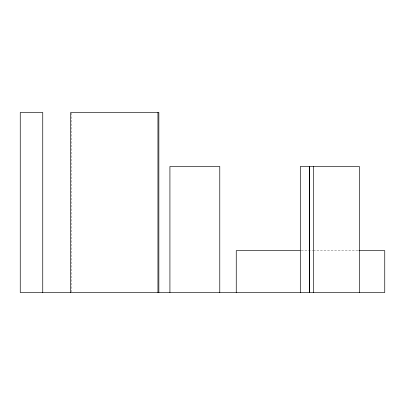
<?xml version="1.0" encoding="UTF-8"?>
<svg xmlns="http://www.w3.org/2000/svg" width="405" height="405" viewBox="0 0 405 405"><rect width="100%" height="100%" fill="white"/><g stroke="black" fill="none" stroke-linecap="round" stroke-linejoin="round"><path stroke-width="0.3" stroke-dasharray="2.02 1.52" d="M301.335 250.649L312.711 250.649M313.343 250.649L358.207 250.649M71.548 113.132L71.548 291.868"/><path stroke-width="0.61" d="M300.075 250.649L236.252 250.649L236.252 292.501M358.84 250.649L384.75 250.649L384.75 292.501L20.25 292.501L20.25 112.499L42.748 112.499L42.748 292.501M359.397 292.501L359.397 166.501L300.302 166.501L300.302 292.501M313.47 166.501L313.47 292.501M309.643 166.501L309.643 292.501M309.455 166.501L309.455 292.501M219.778 292.501L219.778 166.501L169.923 166.501L169.923 292.501M158.851 292.501L158.851 112.499L70.652 112.499L70.652 292.501M157.95 112.499L157.95 292.501"/></g></svg>
